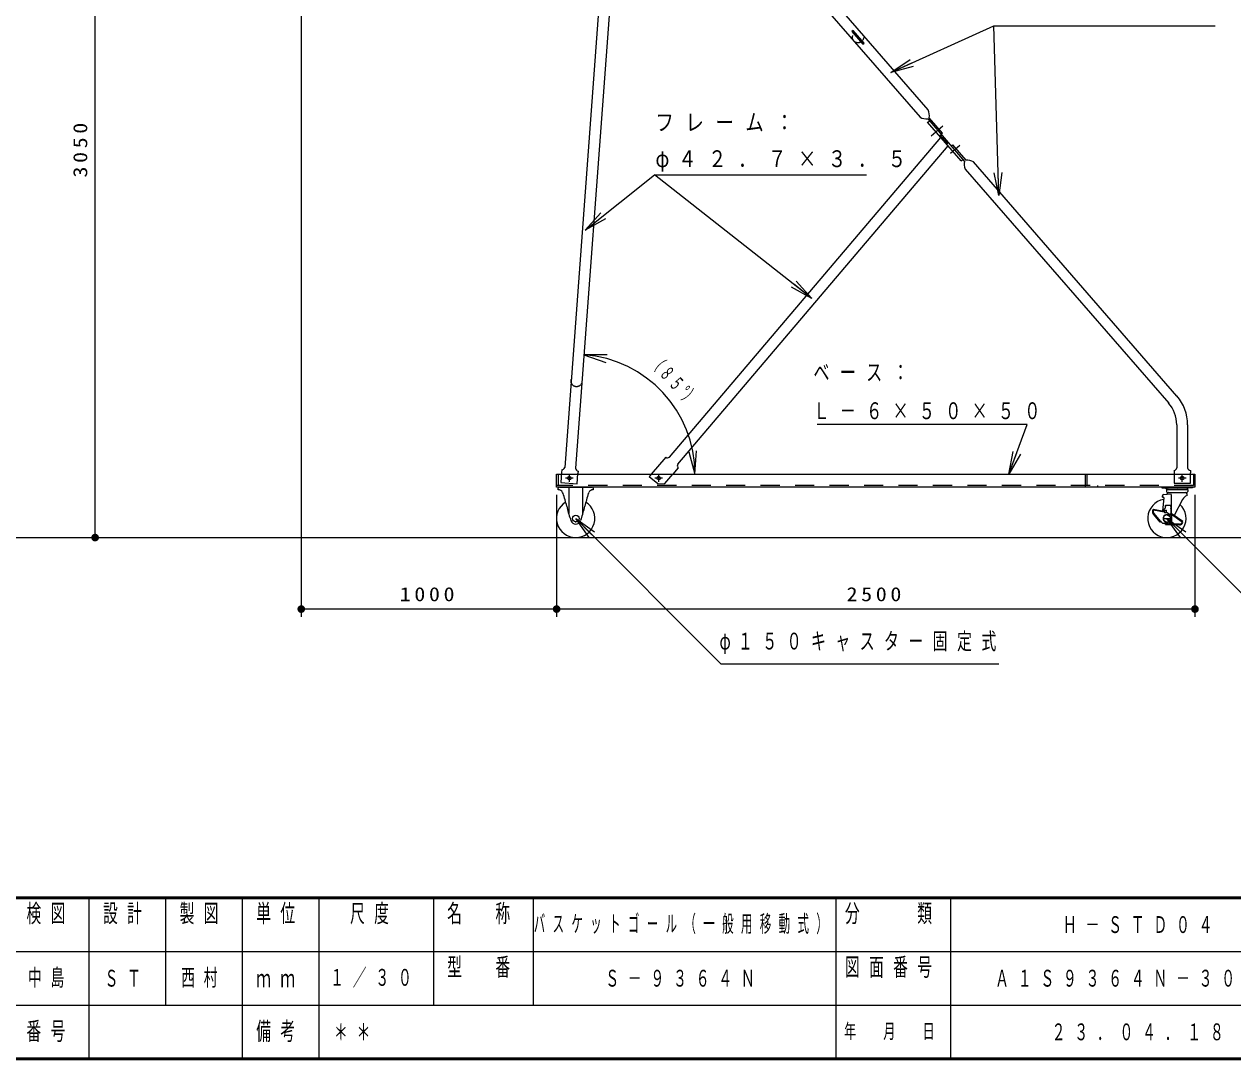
# Model space of a CAD drawing. Units: millimetres on the paper, scale 1:30. Extents: x -385 to 0, y 0 to 267.
# Drawn here: x -240.9 to -83.2, y 0 to 135 of the extents above; entities that cross this region are included whole.
import ezdxf

# ---------------------------------------------------------------- set-up
doc = ezdxf.new("R2010")
doc.units = ezdxf.units.MM
doc.linetypes.add('USER1', pattern=[4.5, 2.5, -2])
doc.layers.add('1_30', color=7, linetype='Continuous', lineweight=13)
doc.layers.add('NAKAMURA図枠', color=7, linetype='Continuous', lineweight=13)
doc.layers.add('図面情報', color=7, linetype='Continuous')
doc.styles.add('ＭＳ ゴシック', font='')
doc.styles.get('ＭＳ ゴシック').set_extended_font_data('MS Gothic')

# ---------------------------------------------------------------- blocks, each defined once
blk = doc.blocks.new('filled_dot')
at = {"color": 0, "linetype": 'Continuous', "lineweight": -2, "const_width": 1.25}
blk.add_lwpolyline([(-0.625, 0, 1), (0.625, 0, 1)], format="xyb", close=True, dxfattribs=at)
blk = doc.blocks.new('open_arrow')
at = {"color": 0, "linetype": 'Continuous', "lineweight": -2}
blk.add_lwpolyline([(7.5, 1.25), (0, 0), (7.5, -1.25)], dxfattribs=at)

msp = doc.modelspace()

# ---------------------------------------------------------------- linework, layer by layer
at = {"layer": '1_30'}
for p, q in [((-187.343, 195.77), (-123.989, 122.898)), ((-122.915, 123.832), (-186.269, 196.704)), ((-231.682, 68.024), (-231.682, 169.624)), ((-204.772, 163.624), (-204.772, 57.69)), ((-164.036, 162.919), (-170.383, 77.172)), ((-162.609, 162.912), (-168.963, 77.067)), ((-127.807, 128.727), (-114.375, 134.825)), ((-127.807, 128.727), (-125.282, 130.422)), ((-127.807, 128.727), (-125.076, 129.967)), ((-124.869, 129.512), (-127.807, 128.727)), ((-118.627, 117.18), (-123.026, 122.239)), ((-123.001, 122.211), (-122.775, 122.408)), ((-122.994, 122.659), (-118.182, 117.125)), ((-121.068, 120.8), (-122.818, 122.813)), ((-121.034, 121.713), (-122.523, 120.419)), ((-156.705, 78.537), (-121.287, 120.239)), ((-121.068, 120.8), (-121.244, 120.647)), ((-155.62, 77.616), (-120.342, 119.152)), ((-120.02, 118.178), (-118.786, 119.25)), ((-119.932, 119.138), (-119.756, 119.291)), ((-119.756, 119.291), (-118.006, 117.278)), ((-118.627, 117.18), (-118.401, 117.377)), ((-90.461, 86.501), (-117.01, 117.04)), ((-167.702, 108.14), (-158.643, 115.369)), ((-118.085, 116.106), (-91.535, 85.568)), ((-113.716, 112.657), (-114.304, 115.641)), ((-113.716, 112.657), (-113.805, 115.656)), ((-113.305, 115.671), (-113.716, 112.657)), ((-167.702, 108.14), (-165.669, 110.402)), ((-167.702, 108.14), (-165.357, 110.011)), ((-165.046, 109.621), (-167.702, 108.14)), ((-138.118, 99.24), (-140.476, 101.094)), ((-140.168, 101.487), (-138.118, 99.24)), ((-138.118, 99.24), (-140.785, 100.701)), ((-89.438, 84.824), (-89.448, 84.824)), ((-90.483, 82.754), (-90.483, 77.124)), ((-89.06, 82.754), (-89.06, 77.124)), ((-112.401, 76.29), (-111.822, 79.276)), ((-112.401, 76.29), (-111.354, 79.102)), ((-110.885, 78.927), (-112.401, 76.29)), ((-157.192, 78.513), (-159.08, 76.29)), ((-171.438, 76.29), (-88.105, 76.29)), ((-171.438, 74.624), (-171.438, 76.29)), ((-170.762, 76.866), (-170.786, 76.534)), ((-169.272, 75.79), (-170.272, 75.79)), ((-169.772, 75.29), (-169.772, 76.29)), ((-168.634, 76.709), (-168.659, 76.376)), ((-157.605, 75.79), (-158.605, 75.79)), ((-158.105, 75.29), (-158.105, 76.29)), ((-155.566, 77.132), (-156.281, 76.29)), ((-90.838, 76.79), (-90.838, 76.457)), ((-89.272, 75.79), (-90.272, 75.79)), ((-89.772, 75.29), (-89.772, 76.29)), ((-88.705, 76.79), (-88.705, 76.457)), ((-88.105, 76.29), (-88.105, 74.624)), ((-88.105, 74.624), (-171.438, 74.624)), ((-171.222, 74.27), (-171.222, 74.457)), ((-171.216, 74.27), (-171.222, 74.27)), ((-171.055, 74.624), (-166.822, 74.624)), ((-169.837, 74.457), (-169.837, 71.204)), ((-168.039, 74.457), (-168.039, 71.204)), ((-166.661, 74.27), (-166.655, 74.27)), ((-166.655, 74.457), (-166.655, 74.27)), ((-100.772, 74.624), (-100.772, 74.824)), ((-88.438, 74.624), (-92.438, 74.624)), ((-92.438, 74.624), (-92.438, 74.517)), ((-92.438, 74.517), (-90.438, 74.517)), ((-91.819, 74.397), (-91.888, 74.517)), ((-91.827, 74.296), (-89.05, 74.296)), ((-91.827, 74.296), (-91.827, 74.053)), ((-91.675, 74.314), (-90.438, 74.314)), ((-88.438, 74.517), (-90.438, 74.517)), ((-89.202, 74.314), (-90.438, 74.314)), ((-89.058, 74.397), (-88.988, 74.517)), ((-89.05, 74.296), (-89.05, 74.053)), ((-88.438, 74.624), (-88.438, 74.517)), ((-171.438, 73.624), (-171.438, 57.69)), ((-170.583, 73.79), (-170.653, 73.927)), ((-167.294, 73.79), (-167.224, 73.927)), ((-92.345, 73.302), (-92.345, 73.48)), ((-92.345, 73.302), (-92.217, 73.302)), ((-92.15, 73.228), (-92.334, 71.52)), ((-92.193, 73.646), (-91.218, 73.732)), ((-91.694, 73.92), (-89.183, 73.92)), ((-91.218, 73.642), (-91.218, 70.984)), ((-89.728, 73.009), (-90.813, 70.919)), ((-89.138, 73.5), (-89.138, 73.72)), ((-88.105, 73.624), (-88.105, 57.69)), ((-93.633, 71.562), (-93.653, 71.456)), ((-93.56, 71.095), (-92.677, 70.043)), ((-93.535, 71.543), (-93.555, 71.437)), ((-93.496, 71.739), (-93.515, 71.641)), ((-93.515, 71.641), (-92.116, 71.369)), ((-93.496, 71.739), (-92.184, 71.484)), ((-93.483, 71.159), (-92.6, 70.107)), ((-92.515, 71.549), (-92.534, 71.45)), ((-92.303, 71.519), (-91.97, 71.917)), ((-91.772, 71.043), (-92.222, 70.783)), ((-92.203, 71.386), (-92.184, 71.484)), ((-92.138, 71.62), (-92.138, 71.453)), ((-92.138, 71.62), (-91.805, 71.62)), ((-91.948, 71.952), (-91.948, 72.203)), ((-91.938, 72.22), (-91.938, 72.227)), ((-91.272, 72.22), (-91.938, 72.22)), ((-91.938, 72.22), (-91.938, 72.165)), ((-91.915, 72.236), (-91.295, 72.236)), ((-91.805, 71.453), (-91.805, 71.62)), ((-91.772, 71.043), (-91.322, 70.783)), ((-91.272, 72.22), (-91.272, 72.165)), ((-91.272, 72.003), (-91.272, 70.958)), ((-91.262, 72.203), (-91.262, 71.803)), ((-91.061, 71.084), (-91.172, 71.037)), ((-91.172, 71.037), (-91.172, 69.786)), ((-89.753, 70.046), (-91.169, 71.038)), ((-91.061, 71.084), (-91.118, 71.002)), ((-89.696, 70.128), (-91.061, 71.084)), ((-169.645, 70.457), (-169.569, 70.236)), ((-168.993, 70.094), (-168.993, 70.087)), ((-168.977, 70.07), (-168.9, 70.07)), ((-167.18, 68.049), (-168.948, 70.524)), ((-168.948, 70.524), (-166.473, 68.756)), ((-168.948, 70.524), (-166.827, 68.402)), ((-168.883, 70.087), (-168.883, 70.094)), ((-168.232, 70.457), (-168.308, 70.236)), ((-92.549, 70.15), (-92.677, 70.043)), ((-92.464, 70.028), (-92.549, 70.15)), ((-92.222, 70.783), (-92.222, 70.264)), ((-91.772, 70.004), (-92.222, 70.264)), ((-92.208, 70.524), (-91.335, 70.524)), ((-92.191, 69.886), (-91.815, 69.886)), ((-91.572, 69.853), (-92.038, 69.853)), ((-91.938, 69.853), (-91.938, 69.746)), ((-91.938, 69.746), (-91.605, 69.746)), ((-91.782, 69.853), (-91.572, 69.853)), ((-90.004, 68.049), (-91.772, 70.524)), ((-91.772, 70.524), (-89.297, 68.756)), ((-91.772, 70.524), (-89.65, 68.402)), ((-91.772, 70.004), (-91.322, 70.264)), ((-91.605, 69.746), (-91.605, 69.853)), ((-91.572, 69.853), (-91.572, 69.686)), ((-90.108, 69.786), (-91.572, 69.786)), ((-90.108, 69.686), (-91.572, 69.686)), ((-91.322, 70.783), (-91.322, 70.264)), ((-90.515, 70.702), (-90.572, 70.62)), ((-89.835, 69.928), (-89.81, 69.964)), ((-89.696, 70.128), (-89.753, 70.046)), ((-89.753, 69.871), (-89.728, 69.907)), ((-171.438, 58.69), (-204.772, 58.69)), ((-88.105, 58.69), (-171.438, 58.69))]:
    msp.add_line(p, q, dxfattribs=at)
at = {"layer": '1_30', "color": 160, "linetype": 'USER1', "lineweight": 25}
for p, q in [((-132.726, 134.185), (-132.877, 134.053)), ((-131.305, 132.55), (-132.726, 134.185)), ((-132.877, 134.053), (-131.456, 132.418)), ((-131.456, 132.418), (-131.305, 132.55)), ((-171.238, 76.29), (-171.238, 74.824)), ((-170.786, 76.534), (-170.885, 75.204)), ((-168.757, 75.047), (-168.659, 76.376)), ((-159.08, 76.29), (-159.35, 75.973)), ((-158.232, 75.023), (-159.35, 75.973)), ((-157.292, 75.1), (-156.281, 76.29)), ((-102.438, 76.29), (-102.438, 74.624)), ((-102.238, 76.29), (-102.238, 74.824)), ((-90.838, 76.457), (-90.838, 75.124)), ((-88.705, 75.124), (-88.705, 76.457)), ((-88.305, 76.29), (-88.305, 74.824)), ((-88.305, 74.824), (-171.438, 74.824)), ((-170.885, 75.204), (-168.757, 75.047)), ((-158.232, 75.023), (-157.292, 75.1)), ((-90.838, 75.124), (-88.705, 75.124))]:
    msp.add_line(p, q, dxfattribs=at)
at = {"layer": '1_30', "linetype": 'USER1'}
msp.add_line((-121.396, 120.594), (-120.38, 119.425), dxfattribs=at)
at = {"layer": '1_30', "lineweight": 25}
msp.add_line((-301.799, 68.024), (-80.747, 68.024), dxfattribs=at)
at = {"layer": '1_30'}
for points in [[(-113.716, 112.657), (-114.375, 134.825), (-85.479, 134.825)], [(-138.118, 99.24), (-158.643, 115.369), (-130.972, 115.369)], [(-112.401, 76.29), (-109.991, 82.761), (-137.428, 82.761)], [(-168.948, 70.524), (-149.99, 51.566), (-113.723, 51.566)], [(-91.772, 70.524), (-81.98, 60.731), (-24.211, 60.731)]]:
    msp.add_lwpolyline(points, dxfattribs=at)
at = {"layer": '1_30', "color": 160, "linetype": 'USER1', "lineweight": 25}
for centre in [(-132.091, 133.301), (-168.837, 88.422)]:
    msp.add_circle(centre, 0.712, dxfattribs=at)
at = {"layer": '1_30'}
for centre, radius in [((-169.772, 75.79), 0.233), ((-158.105, 75.79), 0.233), ((-89.772, 75.79), 0.233), ((-168.938, 70.524), 0.433)]:
    msp.add_circle(centre, radius, dxfattribs=at)
for centre, radius, start, end in [((-124.349, 123.18), 1.575, 346.5109, 24.44119), ((-123.144, 124.228), 1.575, 237.56419, 275.49449), ((-116.782, 116.745), 1.451, 164.81186, 206.1391), ((-117.825, 115.839), 1.451, 55.86653, 97.19377), ((-169.021, 76.29), 15.645, 0, 85.76679), ((-94.772, 82.754), 4.288, 359.99998, 41.00291), ((-94.772, 82.754), 5.712, 359.99998, 41.00282), ((-156.963, 78.819), 0.382, 233.19519, 312.51817), ((-155.301, 77.407), 0.382, 146.79649, 226.11948), ((-170.773, 77.267), 0.401, 271.56061, 346.36784), ((-168.564, 77.103), 0.401, 185.16573, 259.97296), ((-90.862, 77.171), 0.382, 273.53784, 352.86084), ((-88.681, 77.171), 0.382, 187.13915, 266.46214), ((-171.055, 74.457), 0.167, 90, 179.99999), ((-171.216, 73.637), 0.633, 27.21945, 90), ((-166.661, 73.637), 0.633, 90, 152.78053), ((-166.822, 74.457), 0.167, 0, 89.99998), ((-91.675, 74.48), 0.167, 209.99999, 269.99998), ((-91.588, 74.155), 0.159, 90, 117.03154), ((-89.288, 74.155), 0.159, 62.96843, 89.99997), ((-89.202, 74.48), 0.167, 270, 329.99998), ((-168.948, 70.524), 2.5, 120.96445, 58.59019), ((-200.836, 64.307), 31.705, 14.27371, 17.40489), ((-137.04, 64.307), 31.705, 162.59509, 165.72624), ((-91.772, 70.524), 2.5, 99.31485, 47.05908), ((-92.178, 73.48), 0.167, 95, 179.99999), ((-92.217, 73.235), 0.0667, 353.84885, 90), ((-91.694, 74.053), 0.133, 180, 269.99998), ((-91.772, 73.717), 0.0333, 275, 0.68448), ((-91.538, 73.72), 0.2, 90, 180.68448), ((-88.843, 72.544), 1, 107.17506, 152.30482), ((-89.338, 73.72), 0.2, 359.99998, 89.99998), ((-89.183, 74.053), 0.133, 269.99998, 0), ((-158.791, 74.385), 11.543, 191.29634, 199.89362), ((-179.086, 74.385), 11.543, 340.10635, 348.70363), ((-93.228, 71.374), 0.433, 168.99999, 219.99997), ((-93.436, 71.524), 0.2, 108.99997, 168.99999), ((-93.228, 71.374), 0.333, 169, 219.99997), ((-93.436, 71.524), 0.1, 78.99998, 168.99999), ((-92.023, 71.284), 0.367, 139.99997, 140.85731), ((-91.772, 70.524), 0.5, 94.15805, 145.84192), ((-91.869, 71.593), 0.333, 199.0365, 222.18283), ((-91.972, 71.453), 0.167, 180, 359.99998), ((-91.972, 71.453), 0.167, 210.13542, 311.40961), ((-92.072, 72.003), 0.133, 319.99998, 0), ((-91.915, 72.203), 0.0333, 90, 179.99999), ((-92.127, 72.084), 0.205, 336.73352, 23.26645), ((-91.839, 71.303), 0.0333, 60.45082, 131.40959), ((-92.48, 70.172), 1.333, 38.9274, 60.45084), ((-91.772, 70.524), 0.5, 34.15805, 85.84192), ((-91.388, 71.02), 0.0583, 282.50949, 185.85658), ((-91.317, 71.119), 0.167, 220.77591, 330.71436), ((-91.295, 72.203), 0.0333, 359.99998, 90), ((-91.083, 72.084), 0.205, 156.73351, 203.26646), ((-90.972, 72.22), 0.3, 178.65218, 180), ((-91.295, 71.803), 0.0333, 314.427, 359.99998), ((-168.938, 70.454), 0.667, 199.0244, 340.97557), ((-168.977, 70.087), 0.0167, 179.99999, 270), ((-168.9, 70.087), 0.0167, 270, 0), ((-92.191, 70.22), 0.333, 214.99997, 270), ((-91.772, 70.524), 0.5, 154.15807, 205.84192), ((-91.772, 70.524), 0.5, 214.15807, 265.8419), ((-91.938, 70.343), 0.5, 245.94141, 258.46301), ((-91.815, 69.853), 0.0333, 0, 90), ((-91.772, 70.524), 0.5, 274.15805, 325.84192), ((-91.772, 70.524), 0.5, 334.15807, 25.84192), ((-90.108, 70.12), 0.333, 269.99998, 325), ((-90.108, 70.12), 0.433, 270, 325), ((-89.892, 70.022), 0.1, 324.99998, 54.99998), ((-89.892, 70.022), 0.2, 325, 24.99998)]:
    msp.add_arc(centre, radius, start, end, dxfattribs=at)
at = {"layer": 'NAKAMURA図枠', "lineweight": 50}
for p, q in [((-385, 21), (0, 21)), ((-385, 0), (0, 0))]:
    msp.add_line(p, q, dxfattribs=at)
at = {"layer": 'NAKAMURA図枠', "color": 211, "lineweight": 25}
for p, q in [((-232.5, 21), (-232.5, 7)), ((-222.5, 21), (-222.5, 7)), ((-212.5, 21), (-212.5, 0)), ((-202.5, 21), (-202.5, 7)), ((-187.5, 21), (-187.5, 7)), ((-135, 21), (-135, 0)), ((-187.5, 14), (-70, 14)), ((-242.5, 7), (0, 7))]:
    msp.add_line(p, q, dxfattribs=at)
at = {"layer": 'NAKAMURA図枠'}
for p, q in [((-174.5, 21), (-174.5, 7)), ((-120, 21), (-120, 0)), ((-242.5, 14), (-187.5, 14)), ((-232.5, 7), (-232.5, 0))]:
    msp.add_line(p, q, dxfattribs=at)
at = {"layer": 'NAKAMURA図枠', "lineweight": 25}
msp.add_line((-202.5, 7), (-202.5, 0), dxfattribs=at)

# ---------------------------------------------------------------- block references
at = {"layer": '1_30', "xscale": 0.4, "yscale": 0.4}
for name, p, rotation in [('open_arrow', (-167.866, 91.892), 350.3), ('open_arrow', (-153.376, 76.29), 95.5), ('filled_dot', (-231.682, 68.024), 90), ('filled_dot', (-171.438, 58.69), 180), ('filled_dot', (-88.105, 58.69), 180)]:
    msp.add_blockref(name, p, dxfattribs=dict(at, rotation=rotation))
for p in [(-204.772, 58.69), (-171.438, 58.69)]:
    msp.add_blockref('filled_dot', p, dxfattribs=at)

# ---------------------------------------------------------------- texts
at = {"layer": '1_30', "style": 'ＭＳ ゴシック'}
for s, insert, char_height, attachment_point in [('\\T1.63;\\W0.8;フレーム：', (-158.534, 122.169), 2.199, 4), ('\\T1.63;\\W0.8;φ４２．７×３．５', (-158.534, 117.169), 2.199, 4), ('\\T1.64;\\W0.7;ベース：', (-137.914, 89.561), 2.199, 4), ('\\T1.64;\\W0.7;Ｌ－６×５０×５０', (-137.914, 84.561), 2.199, 4), ('\\T1.33;\\W1.15;1000', (-188.105, 59.69), 1.833, 8), ('\\T1.33;\\W1.15;2500', (-129.772, 59.69), 1.833, 8), ('\\T1.63;\\W0.65;φ１５０キャスター固定式', (-150.176, 54.216), 2.199, 4)]:
    msp.add_mtext(s, dxfattribs=dict(at, insert=insert, char_height=char_height, attachment_point=attachment_point))
at = {"layer": '1_30', "char_height": 1.833, "attachment_point": 8, "style": 'ＭＳ ゴシック'}
for s, insert, rotation in [('\\T1.33;\\W1.15;3050', (-232.682, 118.824), 90), ('\\T1.33;\\W0.55;（８５°）', (-156.825, 87.617), 312.883)]:
    msp.add_mtext(s, dxfattribs=dict(at, insert=insert, rotation=rotation))
at = {"layer": 'NAKAMURA図枠', "color": 4, "style": 'ＭＳ ゴシック'}
for s, insert, char_height, attachment_point in [('\\T1.64;\\W0.6;単位', (-207.5, 20.167), 2.346, 2), ('\\T1.64;\\W0.6;名\u3000称', (-181, 20.167), 2.346, 2), ('\\T1.64;\\W0.6;検図', (-237.5, 20.167), 2.346, 2), ('\\T1.64;\\W0.6;設計', (-227.5, 20.167), 2.346, 2), ('\\T1.64;\\W0.6;製図', (-217.5, 20.167), 2.346, 2), ('\\T1.64;\\W0.6;尺度', (-195.25, 20.167), 2.346, 2), ('\\T1.64;\\W0.6;分\u3000\u3000類', (-127.5, 20.167), 2.346, 2), ('\\T1.64;\\W0.6;型\u3000番', (-181, 13.167), 2.346, 2), ('\\T1.64;\\W0.6;図面番号', (-127.5, 13.167), 2.346, 2), ('\\T1.64;\\W0.6;ｍｍ', (-207.5, 10.5), 2.346, 5), ('\\T1.64;\\W0.6;番号', (-237.5, 3.5), 2.346, 5), ('\\T1.64;\\W0.6;備考', (-207.5, 3.5), 2.346, 5), ('\\T1.64;\\W0.6;年\u3000月\u3000日', (-127.5, 3.5), 1.906, 5)]:
    msp.add_mtext(s, dxfattribs=dict(at, insert=insert, char_height=char_height, attachment_point=attachment_point))
at = {"layer": '図面情報', "char_height": 2.199, "style": 'ＭＳ ゴシック'}
for s, insert, attachment_point in [('\\T1.64;\\W0.5;バスケットゴール（一般用移動式）', (-154.75, 17.5), 5), ('\\T1.64;\\W0.6;Ｈ－ＳＴＤ０４', (-95, 17.5), 5), ('\\T1.64;\\W0.6;中島', (-237.5, 10.5), 5), ('\\T1.64;\\W0.6;ＳＴ', (-227.5, 10.5), 5), ('\\T1.64;\\W0.6;西村', (-217.5, 10.5), 5), ('\\T1.64;\\W0.6;１／３０', (-201, 10.5), 4), ('\\T1.64;\\W0.6;Ｓ－９３６４Ｎ', (-154.75, 10.5), 5), ('\\T1.64;\\W0.6;Ａ１Ｓ９３６４Ｎ－３０１０', (-95, 10.5), 5), ('\\T1.64;\\W0.6;＊＊', (-200.5, 3.5), 4), ('\\T1.64;\\W0.6;２３．０４．１８', (-95, 3.5), 5)]:
    msp.add_mtext(s, dxfattribs=dict(at, insert=insert, attachment_point=attachment_point))

doc.saveas('drawing.dxf')
